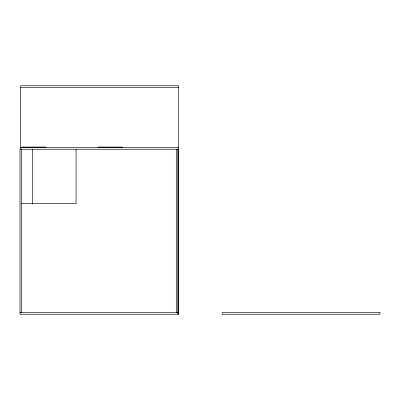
<?xml version="1.0" encoding="UTF-8"?>
<svg xmlns="http://www.w3.org/2000/svg" width="400" height="400" viewBox="0 0 400 400"><rect width="100%" height="100%" fill="white"/><g stroke="black" fill="none" stroke-linecap="round" stroke-linejoin="round"><path stroke-width="0.6" d="M20.67 87.335L178.595 87.335M178.19 149.245L20 149.245L20 314.25L178.595 314.25L178.595 85.75L20.67 85.75L20.67 148.005M21.635 203.7L76.09 203.7L76.09 149.245M20 312.62L177.93 312.62M178.19 314.25L178.19 147.61L20.265 147.61L20.265 149.245M177.93 149.245L177.93 314.25M176.295 149.245L176.295 312.62M122.1 147.91L122.1 147.065L98.14 147.065L98.14 147.91M45.86 147.91L45.86 147.065L21.895 147.065L21.895 147.91M32.525 149.245L32.525 204.095M21.635 149.245L21.635 312.62M380 312.62L222.07 312.62L222.07 314.25L380 314.25L380 312.62"/></g></svg>
